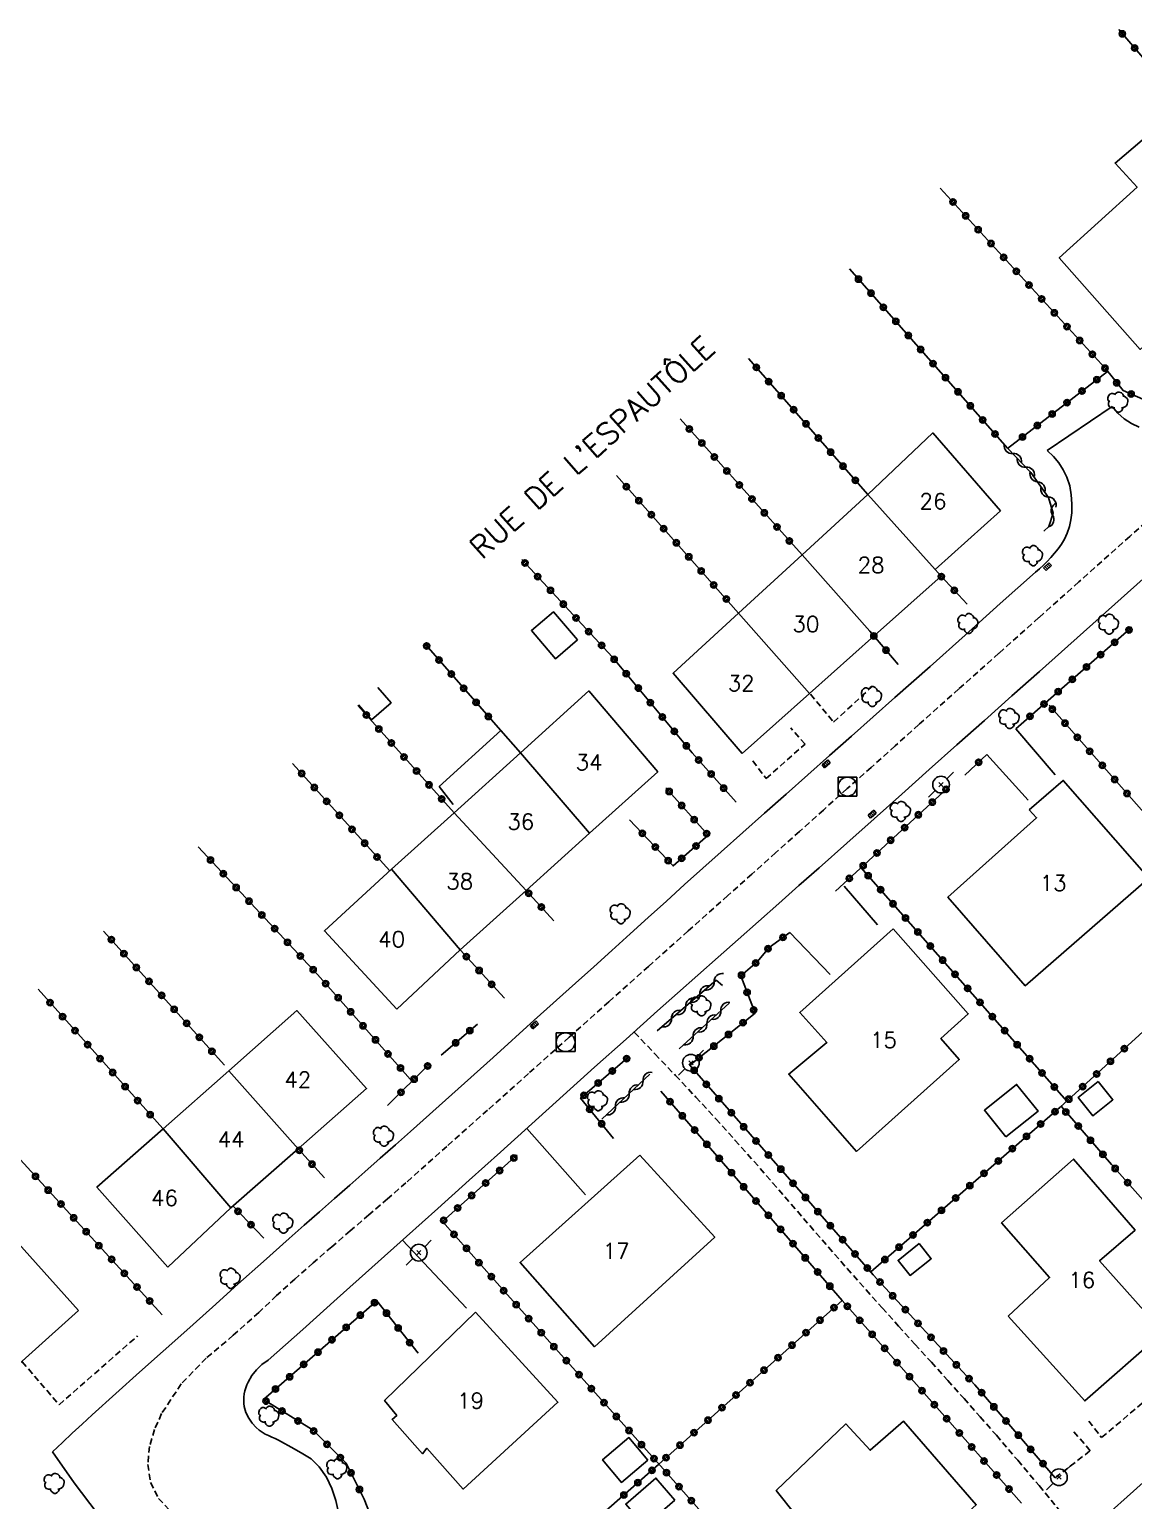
# Model space of a CAD drawing. Header units: millimetres. Extents: x 146000 to 146945, y 144000 to 145000.
# Drawn here: x 146279.5 to 146367.7, y 144225.8 to 144343.3 of the extents above; entities that cross this region are included whole.
import ezdxf
from ezdxf.enums import TextEntityAlignment as Align

# ---------------------------------------------------------------- set-up
doc = ezdxf.new("R2010")
doc.units = ezdxf.units.MM
doc.linetypes.add('DASHED', pattern=[0.75, 0.5, -0.25])
doc.layers.get('0').update_dxf_attribs({"linetype": 'CONTINUOUS'})
for name, color, linetype in [('W0001', 6, 'DASHED'), ('W0008', 7, 'CONTINUOUS'), ('W0014', 7, 'CONTINUOUS'), ('W0017', 7, 'CONTINUOUS'), ('W0070', 7, 'DASHED'), ('W0101', 7, 'CONTINUOUS'), ('W0104', 1, 'CONTINUOUS'), ('W0112', 1, 'DASHED'), ('W0300', 7, 'CONTINUOUS'), ('W0310', 3, 'CONTINUOUS'), ('W0323', 7, 'CONTINUOUS'), ('W0401', 7, 'CONTINUOUS'), ('W0420', 7, 'CONTINUOUS'), ('W0473', 7, 'CONTINUOUS'), ('W0989', 7, 'CONTINUOUS'), ('W0991', 7, 'CONTINUOUS'), ('W1102', 7, 'CONTINUOUS')]:
    doc.layers.add(name, color=color, linetype=linetype)
doc.styles.get("Standard").update_dxf_attribs({"font": 'romans.shx', "width": 0.85})

# ---------------------------------------------------------------- blocks, each defined once
blk = doc.blocks.new('T300')
for p, q in [((-0.8, 0.51), (-0.86, 0.34)), ((-0.86, 0.34), (-0.86, 0.17)), ((-0.86, 0.17), (-0.74, 0.06)), ((-0.69, 0.63), (-0.8, 0.51)), ((-0.8, -0.06), (-0.74, 0.06)), ((-0.74, 0.06), (-0.69, 0.11)), ((-0.57, 0.69), (-0.69, 0.63)), ((-0.46, 0.69), (-0.57, 0.69)), ((-0.29, 0.63), (-0.46, 0.69)), ((-0.29, 0.63), (-0.17, 0.74)), ((-0.23, 0.57), (-0.29, 0.63)), ((-0.17, 0.74), (-0.06, 0.8)), ((-0.06, 0.8), (0.06, 0.8)), ((0.06, 0.8), (0.23, 0.74)), ((0.23, 0.74), (0.34, 0.63)), ((0.34, 0.63), (0.4, 0.51)), ((0.46, 0.46), (0.34, 0.46)), ((0.4, 0.51), (0.4, 0.46)), ((0.57, 0.4), (0.46, 0.46)), ((0.57, 0.4), (0.69, 0.29)), ((0.69, 0.29), (0.74, 0.17)), ((0.74, 0.06), (0.69, -0.17)), ((0.74, 0.17), (0.74, 0.06)), ((-0.8, -0.17), (-0.8, -0.06)), ((-0.8, -0.23), (-0.8, -0.17)), ((-0.74, -0.34), (-0.8, -0.23)), ((-0.69, -0.4), (-0.74, -0.34)), ((-0.51, -0.46), (-0.69, -0.4)), ((-0.4, -0.46), (-0.51, -0.46)), ((-0.4, -0.46), (-0.34, -0.46)), ((-0.34, -0.46), (-0.34, -0.4)), ((-0.34, -0.51), (-0.34, -0.46)), ((-0.29, -0.63), (-0.34, -0.51)), ((-0.17, -0.74), (-0.29, -0.63)), ((-0.06, -0.8), (-0.17, -0.74)), ((0.06, -0.8), (-0.06, -0.8)), ((0.17, -0.74), (0.06, -0.8)), ((0.23, -0.69), (0.17, -0.74)), ((0.29, -0.46), (0.23, -0.46)), ((0.29, -0.63), (0.23, -0.69)), ((0.46, -0.4), (0.29, -0.46)), ((0.34, -0.51), (0.29, -0.63)), ((0.34, -0.51), (0.34, -0.46)), ((0.57, -0.34), (0.46, -0.4)), ((0.63, -0.29), (0.57, -0.34)), ((0.69, -0.17), (0.63, -0.29))]:
    blk.add_line(p, q)
blk = doc.blocks.new('T473')
for p, q in [((-0.166667, 0.166667), (0.166667, -0.166667)), ((-0.166667, -0.166667), (0.166667, 0.166667)), ((0.500001, 0.500001), (1.000002, 1.000002)), ((-1.000002, -1.000002), (-0.500001, -0.500001))]:
    blk.add_line(p, q)
blk.add_ellipse((0, 0), major_axis=(0.471405, 0.471405), ratio=1, start_param=5.4977871438, end_param=11.780972451)
blk = doc.blocks.new('T401')
for p, q in [((-0.3, 0.3), (0, 0.3)), ((-0.3, -0.25), (-0.3, 0.3)), ((-0.3, 0.15), (0, 0.15)), ((-0.3, 0), (0, 0)), ((0, 0.3), (0, -0.25)), ((-0.3, -0.15), (0, -0.15)), ((-0.3, -0.25), (-0.3, -0.3)), ((-0.3, -0.3), (0, -0.3)), ((0, -0.3), (0, -0.25))]:
    blk.add_line(p, q)
blk = doc.blocks.new('T420')
for p, q in [((0.75, 0.75), (-0.75, 0.75)), ((-0.75, 0.75), (-0.75, -0.75)), ((0.75, 0.75), (0.75, -0.75)), ((0.75, -0.75), (-0.75, -0.75))]:
    blk.add_line(p, q)
blk.add_ellipse((0, 0), major_axis=(-0.53, 0.53), ratio=1, start_param=3.926991, end_param=10.210176)
blk = doc.blocks.new('t323o')
at = {"color": 0, "linetype": 'Continuous'}
for radius in [0.25, 0.15]:
    blk.add_circle((0, 0), radius, dxfattribs=at)
blk = doc.blocks.new('t310o')
at = {"color": 0, "linetype": 'Continuous'}
for centre, start, end in [((-0.5, 0.38), 216.8699, 323.1304), ((0.5, -0.37), 36.8699, 143.1303)]:
    blk.add_arc(centre, 0.625, start, end, dxfattribs=at)

msp = doc.modelspace()

# ---------------------------------------------------------------- linework, layer by layer
at = {"layer": 'W0001'}
msp.add_lwpolyline([(146371.48, 144306.46), (146367.39, 144302.83), (146363.3, 144299.19), (146360.11, 144296.34), (146356.92, 144293.49), (146353.72, 144290.65), (146350.53, 144287.8), (146348.63, 144286.09), (146346.72, 144284.38), (146344.81, 144282.68), (146342.9, 144280.97), (146341, 144279.26), (146339.09, 144277.56), (146337.18, 144275.85), (146335.28, 144274.14), (146332.11, 144271.31), (146328.94, 144268.48), (146325.77, 144265.65), (146322.6, 144262.82), (146319.34, 144259.91), (146316.08, 144257), (146312.82, 144254.1), (146309.55, 144251.2), (146308.08, 144249.91), (146306.59, 144248.63), (146305.11, 144247.35), (146303.62, 144246.08), (146302.14, 144244.79), (146300.67, 144243.5), (146299.22, 144242.18), (146297.79, 144240.83), (146295.75, 144239.01), (146293.6, 144237.18), (146291.6, 144235.13), (146290.03, 144232.75), (146289.47, 144231.48), (146289.07, 144230.13), (146288.93, 144228.69), (146289.15, 144227.25), (146289.79, 144225.98), (146290.77, 144224.94)], dxfattribs=at)
at = {"layer": 'W0008'}
for points in [[(146304.16, 144224.85), (146303.96, 144225.82), (146303.64, 144226.77), (146303.21, 144227.67), (146302.63, 144228.5), (146301.97, 144229.13), (146301.19, 144229.63), (146300.39, 144230.06), (146299.61, 144230.49), (146299.36, 144230.63), (146299.1, 144230.76), (146298.84, 144230.88), (146298.58, 144231), (146298.32, 144231.12), (146298.06, 144231.27), (146297.82, 144231.43), (146297.6, 144231.63), (146297.27, 144231.99), (146296.99, 144232.39), (146296.77, 144232.83), (146296.64, 144233.31), (146296.6, 144233.56), (146296.59, 144233.81), (146296.6, 144234.07), (146296.64, 144234.32), (146296.69, 144234.56), (146296.76, 144234.8), (146296.85, 144235.04), (146296.95, 144235.27), (146297.25, 144235.79), (146297.62, 144236.26), (146298.05, 144236.67), (146298.54, 144237.01)], [(146281.33, 144229.71), (146283.06, 144227.22), (146284.88, 144224.79)]]:
    msp.add_lwpolyline(points, dxfattribs=at)
at = {"layer": 'W0014'}
for points in [[(146365.98, 144313.2), (146360.79, 144309.68)], [(146368.12, 144311.55), (146367.51, 144311.85), (146366.94, 144312.23), (146366.42, 144312.68), (146365.98, 144313.2)], [(146360.79, 144309.68), (146361.28, 144309.22), (146361.7, 144308.71), (146362.07, 144308.15), (146362.35, 144307.55), (146362.58, 144306.86), (146362.71, 144306.15), (146362.76, 144305.43), (146362.74, 144304.71), (146362.68, 144304.16), (146362.56, 144303.62), (146362.38, 144303.1), (146362.16, 144302.6), (146361.93, 144302.2), (146361.66, 144301.83), (146361.37, 144301.48), (146361.07, 144301.14), (146360.78, 144300.83), (146360.48, 144300.53), (146360.16, 144300.24), (146359.84, 144299.96)], [(146298.54, 144237.01), (146301.31, 144239.48), (146304.07, 144241.95), (146306.83, 144244.42), (146309.59, 144246.89), (146312.1, 144249.14), (146314.6, 144251.4), (146317.11, 144253.65), (146319.62, 144255.91), (146322.12, 144258.16), (146324.63, 144260.42), (146327.14, 144262.67), (146329.65, 144264.92), (146331.26, 144266.35), (146332.87, 144267.78), (146334.49, 144269.21), (146336.1, 144270.64), (146337.72, 144272.07), (146339.34, 144273.5), (146340.95, 144274.93), (146342.56, 144276.36), (146344.77, 144278.32), (146346.97, 144280.28), (146349.17, 144282.24), (146351.36, 144284.2), (146353.56, 144286.17), (146355.76, 144288.13), (146357.96, 144290.09), (146360.16, 144292.05), (146366.68, 144297.87), (146373.21, 144303.69)], [(146359.84, 144299.96), (146357.03, 144297.46), (146354.23, 144294.95), (146351.42, 144292.45), (146348.61, 144289.95), (146346.88, 144288.41), (146345.14, 144286.87), (146343.4, 144285.33), (146341.67, 144283.79), (146339.93, 144282.25), (146338.19, 144280.72), (146336.46, 144279.17), (146334.73, 144277.63), (146333.27, 144276.32), (146331.82, 144275.01), (146330.36, 144273.7), (146328.91, 144272.39), (146327.46, 144271.08), (146326.01, 144269.76), (146324.56, 144268.45), (146323.1, 144267.14), (146319.81, 144264.18), (146316.52, 144261.21), (146313.22, 144258.25), (146309.92, 144255.3), (146308.71, 144254.22), (146307.5, 144253.15), (146306.28, 144252.08), (146305.07, 144251.01), (146303.85, 144249.95), (146302.64, 144248.88), (146301.43, 144247.81), (146300.22, 144246.73), (146298.17, 144244.91), (146296.13, 144243.08), (146294.09, 144241.25), (146292.05, 144239.42), (146290.16, 144237.73), (146288.26, 144236.05), (146286.37, 144234.35), (146284.49, 144232.65), (146283.7, 144231.92), (146282.9, 144231.19), (146282.12, 144230.45), (146281.33, 144229.71)], [(146434.15, 144285.89), (146432.04, 144284.03), (146429.93, 144282.17), (146427.82, 144280.31), (146425.71, 144278.45), (146422.01, 144275.18), (146418.3, 144271.92), (146414.6, 144268.65), (146410.91, 144265.36), (146409.01, 144263.66), (146407.13, 144261.96), (146405.25, 144260.26), (146403.37, 144258.55), (146401.49, 144256.84), (146399.6, 144255.13), (146397.72, 144253.43), (146395.83, 144251.73), (146388.68, 144245.31), (146381.52, 144238.91), (146374.34, 144232.51), (146367.17, 144226.11), (146364.67, 144223.88)]]:
    msp.add_lwpolyline(points, dxfattribs=at)
at = {"layer": 'W0017'}
for points in [[(146358.27, 144287.47), (146361.41, 144283.79)], [(146359.25, 144281.76), (146355.96, 144285.42)], [(146347.23, 144271.79), (146344.56, 144274.88)], [(146340.21, 144271.2), (146343.45, 144267.82)], [(146323.9, 144250.23), (146319.2, 144255.52)], [(146314.39, 144241.17), (146309.28, 144246.61)]]:
    msp.add_lwpolyline(points, dxfattribs=at)
at = {"layer": 'W0070'}
msp.add_lwpolyline([(146327.8, 144263.2), (146329.45, 144261.49), (146331.09, 144259.77), (146332.71, 144258.04), (146334.32, 144256.29), (146335.84, 144254.6), (146337.35, 144252.91), (146338.85, 144251.2), (146340.33, 144249.48), (146341.82, 144247.77), (146343.31, 144246.05), (146344.8, 144244.34), (146346.31, 144242.64), (146347.6, 144241.19), (146348.91, 144239.74), (146350.22, 144238.29), (146351.53, 144236.85), (146352.84, 144235.4), (146354.14, 144233.95), (146355.43, 144232.49), (146356.72, 144231.02), (146358.43, 144229.02), (146360.13, 144227), (146361.81, 144224.97)], dxfattribs=at)
at = {"layer": 'W0101'}
for points in [[(146371.96, 144322.18), (146376.62, 144326.68), (146369.09, 144335.09), (146366.21, 144332.66), (146367.96, 144330.72), (146361.74, 144325.09), (146368.22, 144317.77), (146372.43, 144321.57)], [(146359.35, 144280.98), (146362.07, 144283.33), (146368.9, 144275.54), (146359.03, 144266.93), (146352.85, 144274.01), (146359.93, 144280.36)], [(146348.47, 144271.49), (146341.02, 144264.8), (146343.19, 144262.4), (146340.13, 144259.88), (146345.55, 144253.7), (146353.75, 144261.03), (146352.29, 144262.73), (146354.47, 144264.7)], [(146328.23, 144253.41), (146318.67, 144244.83), (146324.62, 144238.1), (146334.23, 144246.86)], [(146357.67, 144240.55), (146363.78, 144233.76), (146370.05, 144239.27), (146364.97, 144244.97), (146367.8, 144247.42), (146362.89, 144253.08), (146357.14, 144248), (146360.97, 144243.62)], [(146283.4, 144240.98), (146275.6, 144249.68), (146268.17, 144243.02), (146275.97, 144234.32)], [(146315.1, 144240.85), (146321.7, 144233.66), (146314.13, 144226.72), (146311.23, 144229.99), (146310.87, 144229.55), (146308.45, 144232.28), (146308.82, 144232.61), (146307.85, 144233.79)], [(146340.69, 144224.64), (146340.26, 144224.2), (146346.18, 144217.46), (146355.12, 144225.47), (146349.3, 144232.16), (146346.63, 144229.82), (146344.7, 144231.93), (146339.13, 144226.61)]]:
    msp.add_lwpolyline(points, close=True, dxfattribs=at)
for points in [[(146357.05, 144304.86), (146351.64, 144311.1), (146346.46, 144306.18)], [(146346.46, 144306.18), (146341.2, 144301.36)], [(146357.05, 144304.86), (146351.83, 144300.18)], [(146341.2, 144301.36), (146336.13, 144296.71)], [(146346.98, 144294.91), (146352.3, 144299.65), (146351.83, 144300.18)], [(146336.13, 144296.71), (146330.89, 144291.9), (146336.42, 144285.48)], [(146341.8, 144290.29), (146346.98, 144294.91)], [(146329.68, 144284.02), (146324.16, 144290.48), (146318.7, 144285.53)], [(146336.42, 144285.48), (146341.8, 144290.29)], [(146318.7, 144285.53), (146313.4, 144280.75)], [(146324.22, 144279.11), (146329.68, 144284.02)], [(146313.4, 144280.75), (146308.41, 144276.24)], [(146319.15, 144274.55), (146324.22, 144279.11)], [(146308.41, 144276.24), (146303.04, 144271.31), (146308.83, 144265.06)], [(146313.88, 144269.81), (146319.15, 144274.55)], [(146308.83, 144265.06), (146313.88, 144269.81)], [(146300.94, 144253.91), (146306.41, 144258.72), (146300.83, 144264.95), (146295.41, 144260.13)], [(146295.41, 144260.13), (146290.17, 144255.51)], [(146290.17, 144255.51), (146284.86, 144250.85), (146290.54, 144244.45)], [(146295.56, 144249.18), (146300.94, 144253.91)], [(146290.54, 144244.45), (146295.56, 144249.18)]]:
    msp.add_lwpolyline(points, dxfattribs=at)
at = {"layer": 'W0104'}
for points in [[(146323.25, 144294.56), (146321.33, 144296.81), (146319.58, 144295.31), (146321.5, 144293.06)], [(146364.85, 144259.29), (146363.25, 144258), (146364.43, 144256.54), (146366.03, 144257.83)], [(146357.48, 144254.85), (146355.76, 144256.99), (146358.33, 144259.05), (146360.05, 144256.91)], [(146350.56, 144246.34), (146348.87, 144244.99), (146349.83, 144243.79), (146351.52, 144245.13)], [(146328.88, 144229.04), (146326.77, 144227.26), (146325.26, 144229.06), (146327.36, 144230.84), (146328.88, 144229.04)], [(146331.04, 144225.84), (146329.52, 144227.6), (146327.11, 144225.52), (146328.64, 144223.76)]]:
    msp.add_lwpolyline(points, close=True, dxfattribs=at)
for points in [[(146306.8, 144288.18), (146308.36, 144289.54), (146307.3, 144290.75)], [(146305.76, 144289.38), (146306.8, 144288.18)], [(146317.14, 144287.32), (146312.21, 144282.86)], [(146317.14, 144287.32), (146318.7, 144285.53)], [(146312.21, 144282.86), (146313.33, 144281.41)]]:
    msp.add_lwpolyline(points, dxfattribs=at)
at = {"layer": 'W0112'}
for points in [[(146341.88, 144290.22), (146343.72, 144288), (146346.74, 144290.78)], [(146337.26, 144284.9), (146338.32, 144283.49), (146341.44, 144286.24), (146340.29, 144287.53)], [(146281.84, 144233.46), (146288.12, 144238.96)], [(146364.1, 144232.16), (146365.13, 144230.84), (146372.11, 144236.74), (146370.78, 144238.29)], [(146278.9, 144236.89), (146281.84, 144233.46)], [(146361.43, 144227.63), (146364.22, 144229.79), (146362.81, 144231.43)]]:
    msp.add_lwpolyline(points, dxfattribs=at)
at = {"layer": 'W0310'}
for points in [[(146357.62, 144309.88), (146359.48, 144307.93), (146360.89, 144305.95), (146361.26, 144304.69), (146360.9, 144303.63), (146360.52, 144303.25)], [(146334.34, 144267.39), (146329.62, 144263.33)], [(146334.83, 144266.95), (146334.34, 144267.39)], [(146335.38, 144265.55), (146331.38, 144261.89)], [(146329.05, 144259.86), (146325.19, 144256.28)]]:
    msp.add_lwpolyline(points, dxfattribs=at)
at = {"layer": 'W0323'}
for points in [[(146366.5, 144343.32), (146383.46, 144323.55), (146387.89, 144327.45)], [(146378.41, 144318.96), (146373.04, 144314.36), (146370.86, 144313.37), (146369.15, 144313.48), (146366.84, 144314.48), (146365.4, 144316.27), (146352.23, 144330.65)], [(146357.62, 144309.88), (146344.98, 144324.21)], [(146346.45, 144306.18), (146336.92, 144317.05)], [(146357.62, 144309.86), (146365.61, 144316.01)], [(146331.47, 144312.21), (146341.2, 144301.36)], [(146326.37, 144307.69), (146336.13, 144296.71)], [(146318.82, 144300.98), (146326.02, 144293.21), (146332.43, 144285.54), (146335.93, 144281.6)], [(146354.38, 144297.42), (146352.3, 144299.65)], [(146348.88, 144292.6), (146346.61, 144295.26)], [(146358.27, 144287.47), (146367.55, 144295.58)], [(146317.13, 144287.32), (146311.13, 144294.16)], [(146399.18, 144290.52), (146385.62, 144278.59), (146373.25, 144267.64), (146361.81, 144257.23), (146346.68, 144244.08)], [(146305.7, 144289.33), (146313.4, 144280.75)], [(146360.93, 144289.34), (146377.09, 144271.05)], [(146354.2, 144283.76), (146355.96, 144285.42)], [(146300.48, 144284.7), (146308.26, 144276.1)], [(146327.4, 144280.2), (146330.89, 144276.51), (146333.71, 144278.95), (146330.32, 144282.74)], [(146343.87, 144274.49), (146352.81, 144282.72)], [(146310.11, 144259.24), (146302.49, 144267.84), (146292.96, 144278.02)], [(146345.9, 144276.38), (146362.35, 144257.72)], [(146321.38, 144272.11), (146319.15, 144274.55)], [(146295.05, 144260.59), (146285.4, 144271.3)], [(146361.43, 144227.63), (146354.99, 144235.05), (146346.88, 144243.85), (146332.22, 144260.58), (146337.45, 144264.73), (146336.3, 144267.73), (146337.61, 144268.85), (146338.56, 144269.98), (146340.21, 144271.2)], [(146317.42, 144265.93), (146313.88, 144269.81)], [(146290.12, 144255.52), (146280.17, 144266.66)], [(146312.38, 144261.39), (146315.26, 144263.87)], [(146290.09, 144240.64), (146270.24, 144262.33)], [(146311.39, 144260.65), (146308.08, 144257.36)], [(146327.39, 144261.29), (146323.51, 144257.96), (146326.14, 144254.74)], [(146344.4, 144241.8), (146329.92, 144258.51)], [(146378.16, 144238.86), (146365.93, 144252.65), (146361.89, 144257.3)], [(146303.06, 144251.58), (146300.97, 144253.88)], [(146346.27, 144210.06), (146329.67, 144228.83), (146317.67, 144242.23), (146312.47, 144248.11), (146318.45, 144253.42)], [(146295.74, 144249.33), (146298.21, 144246.76)], [(146310.52, 144237.59), (146307.23, 144241.77), (146298.18, 144233.88), (146302.13, 144231.42), (146304.77, 144228.78), (146306.22, 144225.93), (146307, 144223.95), (146310.96, 144219.22), (146314.25, 144214.98), (146320.47, 144220.53), (146329.74, 144228.7), (146344.4, 144241.8), (146358.72, 144225.59)]]:
    msp.add_lwpolyline(points, dxfattribs=at)
at = {"layer": 'W1102'}
for points in [[(146351.83, 144300.18), (146346.46, 144306.18)], [(146341.2, 144301.36), (146346.61, 144295.26)], [(146336.13, 144296.71), (146341.8, 144290.29)], [(146318.7, 144285.53), (146324.22, 144279.11)], [(146319.15, 144274.55), (146313.4, 144280.75)], [(146313.88, 144269.81), (146308.41, 144276.24)], [(146300.94, 144253.91), (146295.41, 144260.13)], [(146295.56, 144249.18), (146290.17, 144255.51)]]:
    msp.add_lwpolyline(points, dxfattribs=at)

# ---------------------------------------------------------------- block references
at = {"layer": 'W0300'}
for p in [(146366.48, 144313.56), (146359.67, 144301.29), (146354.51, 144295.86), (146365.73, 144295.82), (146346.81, 144290.03), (146357.79, 144288.28), (146349.11, 144280.86), (146326.73, 144272.69), (146333.17, 144265.32), (146324.91, 144257.75), (146307.81, 144254.91), (146299.77, 144247.96), (146295.56, 144243.56), (146298.65, 144232.54), (146304.09, 144228.35), (146281.51, 144227.18)]:
    msp.add_blockref('T300', p, dxfattribs=at)
at = {"layer": 'W0310'}
for p, rotation in [((146358.03, 144309.45), 313.6203683455735), ((146359.07, 144308.36), 313.6203683455735), ((146360.01, 144307.19), 305.4662641057344), ((146360.88, 144305.97), 305.4662641057344), ((146361.21, 144304.54), 251.5006377372121), ((146334.17, 144267.25), 220.7660089507468), ((146333.03, 144266.27), 220.7660089507468), ((146330.76, 144264.31), 220.7660089507468), ((146331.9, 144265.29), 220.7660089507468), ((146334.7, 144264.93), 222.4805808430314), ((146333.6, 144263.92), 222.4805808430314), ((146332.49, 144262.9), 222.4805808430314), ((146328.49, 144259.34), 222.7985848652184), ((146326.29, 144257.3), 222.7985848652184), ((146327.39, 144258.32), 222.7985848652184)]:
    msp.add_blockref('t310o', p, dxfattribs=dict(at, rotation=rotation))
at = {"layer": 'W0323'}
for p, rotation in [((146366.79, 144342.98), 310.6393989238765), ((146367.77, 144341.84), 310.6393989238765), ((146353.25, 144329.55), 132.4747687637829), ((146354.26, 144328.44), 132.4747687637829), ((146355.27, 144327.33), 132.4747687637829), ((146356.29, 144326.23), 132.4747687637829), ((146357.3, 144325.12), 132.4747687637829), ((146358.31, 144324.01), 132.4747687637829), ((146345.71, 144323.38), 131.4074100438317), ((146359.32, 144322.91), 132.4747687637829), ((146346.7, 144322.26), 131.4074100438317), ((146360.34, 144321.8), 132.4747687637829), ((146347.7, 144321.13), 131.4074100438317), ((146348.69, 144320.01), 131.4074100438317), ((146361.35, 144320.69), 132.4747687637829), ((146349.68, 144318.88), 131.4074100438317), ((146362.36, 144319.59), 132.4747687637829), ((146350.67, 144317.76), 131.4074100438317), ((146363.38, 144318.48), 132.4747687637829), ((146351.66, 144316.63), 131.4074100438317), ((146364.39, 144317.38), 132.4747687637829), ((146337.55, 144316.33), 131.2495753297626), ((146352.66, 144315.51), 131.4074100438317), ((146364.75, 144315.35), 37.60982422144694), ((146365.4, 144316.27), 132.4747687637829), ((146338.54, 144315.2), 131.2495753297626), ((146353.65, 144314.38), 131.4074100438317), ((146363.56, 144314.44), 37.60982422144694), ((146366.34, 144315.1), 128.8355256939682), ((146367.49, 144314.2), 156.5567102491283), ((146339.53, 144314.08), 131.2495753297626), ((146354.64, 144313.26), 131.4074100438317), ((146362.37, 144313.52), 37.60982422144694), ((146340.52, 144312.95), 131.2495753297626), ((146341.51, 144311.82), 131.2495753297626), ((146355.63, 144312.13), 131.4074100438317), ((146361.18, 144312.61), 37.60982422144694), ((146332.19, 144311.41), 311.8636116257583), ((146342.5, 144310.69), 131.2495753297626), ((146356.62, 144311.01), 131.4074100438317), ((146358.81, 144310.78), 37.60982422144694), ((146360, 144311.69), 37.60982422144694), ((146333.19, 144310.29), 311.8636116257583), ((146343.49, 144309.56), 131.2495753297626), ((146334.19, 144309.18), 311.8636116257583), ((146344.47, 144308.44), 131.2495753297626), ((146335.19, 144308.06), 311.8636116257583), ((146345.46, 144307.31), 131.2495753297626), ((146327.16, 144306.8), 311.635616390073), ((146336.19, 144306.94), 311.8636116257583), ((146328.16, 144305.68), 311.635616390073), ((146337.19, 144305.82), 311.8636116257583), ((146329.16, 144304.56), 311.635616390073), ((146338.19, 144304.71), 311.8636116257583), ((146339.19, 144303.59), 311.8636116257583), ((146330.15, 144303.44), 311.635616390073), ((146340.19, 144302.47), 311.8636116257583), ((146331.15, 144302.32), 311.635616390073), ((146319.06, 144300.71), 312.8515993977648), ((146332.15, 144301.2), 311.635616390073), ((146333.14, 144300.07), 311.635616390073), ((146320.08, 144299.62), 312.8515993977648), ((146334.14, 144298.95), 311.635616390073), ((146352.33, 144299.62), 132.9133302477475), ((146321.1, 144298.52), 312.8515993977648), ((146335.14, 144297.83), 311.635616390073), ((146353.36, 144298.52), 132.9133302477475), ((146322.12, 144297.42), 312.8515993977648), ((146323.14, 144296.32), 312.8515993977648), ((146367.31, 144295.36), 41.1129180163585), ((146324.16, 144295.22), 312.8515993977648), ((146346.93, 144294.88), 130.4057466682923), ((146366.18, 144294.37), 41.1129180163585), ((146311.2, 144294.08), 131.2532810624875), ((146325.18, 144294.12), 312.8515993977648), ((146326.19, 144293.01), 309.865800461684), ((146347.91, 144293.74), 130.4057466682923), ((146365.05, 144293.39), 41.1129180163585), ((146312.19, 144292.95), 131.2532810624875), ((146313.18, 144291.83), 131.2532810624875), ((146327.15, 144291.86), 309.865800461684), ((146363.92, 144292.4), 41.1129180163585), ((146314.17, 144290.7), 131.2532810624875), ((146328.11, 144290.71), 309.865800461684), ((146362.79, 144291.41), 41.1129180163585), ((146315.16, 144289.57), 131.2532810624875), ((146329.07, 144289.55), 309.865800461684), ((146361.66, 144290.43), 41.1129180163585), ((146306.39, 144288.56), 311.9078082671737), ((146316.14, 144288.44), 131.2532810624875), ((146330.04, 144288.4), 309.865800461684), ((146359.4, 144288.46), 41.1129180163585), ((146360.53, 144289.44), 41.1129180163585), ((146361.2, 144289.03), 311.4586644522578), ((146307.39, 144287.44), 311.9078082671737), ((146331, 144287.25), 309.865800461684), ((146362.2, 144287.91), 311.4586644522578), ((146308.39, 144286.33), 311.9078082671737), ((146331.96, 144286.1), 309.865800461684), ((146363.19, 144286.78), 311.4586644522578), ((146309.39, 144285.21), 311.9078082671737), ((146332.94, 144284.96), 311.6470791031319), ((146355.3, 144284.79), 43.29068589699442), ((146364.18, 144285.66), 311.4586644522578), ((146301.22, 144283.89), 312.1059485020409), ((146310.4, 144284.09), 311.9078082671737), ((146333.94, 144283.84), 311.6470791031319), ((146365.18, 144284.54), 311.4586644522578), ((146302.23, 144282.77), 312.1059485020409), ((146311.4, 144282.98), 311.9078082671737), ((146330.58, 144282.45), 131.7905879545075), ((146334.93, 144282.72), 311.6470791031319), ((146352.7, 144282.62), 42.63903741424892), ((146366.17, 144283.41), 311.4586644522578), ((146303.23, 144281.66), 312.1059485020409), ((146312.4, 144281.86), 311.9078082671737), ((146331.58, 144281.33), 131.7905879545075), ((146351.6, 144281.6), 42.63903741424892), ((146367.16, 144282.29), 311.4586644522578), ((146304.24, 144280.55), 312.1059485020409), ((146332.58, 144280.21), 131.7905879545075), ((146350.49, 144280.59), 42.63903741424892), ((146305.24, 144279.43), 312.1059485020409), ((146328.43, 144279.11), 313.4048739661631), ((146333.58, 144279.09), 131.7905879545075), ((146349.39, 144279.57), 42.63903741424892), ((146306.25, 144278.32), 312.1059485020409), ((146329.47, 144278.02), 313.4048739661631), ((146332.73, 144278.1), 40.84687512092749), ((146348.28, 144278.56), 42.63903741424892), ((146293.94, 144276.97), 133.1047238120914), ((146307.25, 144277.21), 312.1059485020409), ((146330.5, 144276.93), 313.4048739661631), ((146331.59, 144277.11), 40.84687512092749), ((146346.08, 144276.52), 42.63903741424892), ((146347.18, 144277.54), 42.63903741424892), ((146294.96, 144275.88), 133.1047238120914), ((146344.97, 144275.51), 42.63903741424892), ((146346.48, 144275.73), 311.40345009945), ((146295.99, 144274.78), 133.1047238120914), ((146319.36, 144274.32), 132.3540672958962), ((146347.47, 144274.6), 311.40345009945), ((146297.01, 144273.69), 133.1047238120914), ((146320.37, 144273.22), 132.3540672958962), ((146348.46, 144273.48), 311.40345009945), ((146298.04, 144272.59), 133.1047238120914), ((146349.46, 144272.35), 311.40345009945), ((146299.06, 144271.5), 133.1047238120914), ((146339.67, 144270.8), 36.39976601846371), ((146350.45, 144271.23), 311.40345009945), ((146286.02, 144270.62), 132.0074525320732), ((146287.02, 144269.5), 132.0074525320732), ((146300.09, 144270.4), 133.1047238120914), ((146338.48, 144269.89), 50.03124986139809), ((146351.44, 144270.1), 311.40345009945), ((146288.02, 144268.39), 132.0074525320732), ((146301.11, 144269.31), 133.1047238120914), ((146314.38, 144269.26), 132.3823663254115), ((146337.5, 144268.75), 40.57242300254181), ((146352.43, 144268.98), 311.40345009945), ((146289.03, 144267.28), 132.0074525320732), ((146302.14, 144268.21), 133.1047238120914), ((146315.4, 144268.15), 132.3823663254115), ((146336.36, 144267.78), 40.57242300254181), ((146353.42, 144267.85), 311.40345009945), ((146290.03, 144266.16), 132.0074525320732), ((146303.14, 144267.1), 131.5809425000423), ((146304.14, 144265.98), 131.5809425000423), ((146316.41, 144267.04), 132.3823663254115), ((146336.81, 144266.4), 110.9682078585151), ((146354.42, 144266.72), 311.40345009945), ((146281.12, 144265.59), 131.8042397599908), ((146291.04, 144265.05), 132.0074525320732), ((146305.13, 144264.85), 131.5809425000423), ((146337.34, 144265), 110.9682078585151), ((146355.41, 144265.6), 311.40345009945), ((146282.12, 144264.47), 131.8042397599908), ((146292.04, 144263.93), 132.0074525320732), ((146306.13, 144263.73), 131.5809425000423), ((146336.49, 144263.98), 38.46003672444172), ((146356.4, 144264.47), 311.40345009945), ((146283.12, 144263.35), 131.8042397599908), ((146293.04, 144262.82), 132.0074525320732), ((146307.12, 144262.61), 131.5809425000423), ((146314.66, 144263.35), 40.74545939489781), ((146335.32, 144263.04), 38.46003672444172), ((146357.39, 144263.35), 311.40345009945), ((146284.12, 144262.23), 131.8042397599908), ((146294.05, 144261.7), 132.0074525320732), ((146308.12, 144261.49), 131.5809425000423), ((146313.52, 144262.37), 40.74545939489781), ((146334.15, 144262.11), 38.46003672444172), ((146358.38, 144262.22), 311.40345009945), ((146366.95, 144261.91), 222.3098083691194), ((146285.12, 144261.11), 131.8042397599908), ((146309.12, 144260.37), 131.5809425000423), ((146311.28, 144260.53), 224.73940850013), ((146326.05, 144260.13), 220.5940085045297), ((146327.18, 144261.11), 220.5940085045297), ((146332.58, 144260.18), 131.2210481570027), ((146332.97, 144261.18), 38.46003672444172), ((146359.38, 144261.1), 311.40345009945), ((146365.84, 144260.9), 222.3098083691194), ((146286.12, 144260), 131.8042397599908), ((146310.21, 144259.47), 224.73940850013), ((146324.91, 144259.16), 220.5940085045297), ((146333.56, 144259.05), 131.2210481570027), ((146360.37, 144259.97), 311.40345009945), ((146364.73, 144259.89), 222.3098083691194), ((146287.12, 144258.88), 131.8042397599908), ((146288.12, 144257.76), 131.8042397599908), ((146309.15, 144258.42), 224.73940850013), ((146323.77, 144258.18), 220.5940085045297), ((146334.55, 144257.92), 131.2210481570027), ((146361.36, 144258.85), 311.40345009945), ((146362.51, 144257.87), 222.3098083691194), ((146363.62, 144258.88), 222.3098083691194), ((146289.12, 144256.64), 131.8042397599908), ((146324.24, 144257.06), 309.3873482701451), ((146330.65, 144257.67), 130.9214328552096), ((146335.54, 144256.79), 131.2210481570027), ((146361.4, 144256.87), 220.9947382689392), ((146362.27, 144256.85), 131.0240409773573), ((146325.19, 144255.9), 309.3873482701451), ((146331.63, 144256.54), 130.9214328552096), ((146332.61, 144255.4), 130.9214328552096), ((146336.53, 144255.66), 131.2210481570027), ((146360.26, 144255.89), 220.9947382689392), ((146363.26, 144255.72), 131.0240409773573), ((146333.59, 144254.27), 130.9214328552096), ((146337.52, 144254.53), 131.2210481570027), ((146359.13, 144254.9), 220.9947382689392), ((146364.24, 144254.59), 131.0240409773573), ((146301.04, 144253.79), 132.3438527961852), ((146318.17, 144253.17), 41.59783176616682), ((146334.58, 144253.14), 130.9214328552096), ((146338.51, 144253.41), 131.2210481570027), ((146358, 144253.92), 220.9947382689392), ((146365.23, 144253.46), 131.0240409773573), ((146302.05, 144252.68), 132.3438527961852), ((146317.04, 144252.17), 41.59783176616682), ((146335.56, 144252), 130.9214328552096), ((146339.5, 144252.28), 131.2210481570027), ((146355.74, 144251.95), 220.9947382689392), ((146356.87, 144252.93), 220.9947382689392), ((146366.21, 144252.33), 131.5643509226135), ((146279.96, 144251.71), 132.4663923801527), ((146315.92, 144251.17), 41.59783176616682), ((146336.54, 144250.87), 130.9214328552096), ((146340.48, 144251.15), 131.2210481570027), ((146354.6, 144250.97), 220.9947382689392), ((146367.21, 144251.21), 131.5643509226135), ((146280.97, 144250.6), 132.4663923801527), ((146281.99, 144249.49), 132.4663923801527), ((146314.8, 144250.18), 41.59783176616682), ((146337.52, 144249.73), 130.9214328552096), ((146341.47, 144250.02), 131.2210481570027), ((146353.47, 144249.98), 220.9947382689392), ((146283, 144248.39), 132.4663923801527), ((146296.13, 144248.92), 313.9539229146336), ((146313.68, 144249.18), 41.59783176616682), ((146338.51, 144248.6), 130.9214328552096), ((146342.46, 144248.89), 131.2210481570027), ((146352.34, 144249), 220.9947382689392), ((146284.01, 144247.28), 132.4663923801527), ((146297.17, 144247.84), 313.9539229146336), ((146312.56, 144248.19), 41.59783176616682), ((146339.49, 144247.47), 130.9214328552096), ((146343.45, 144247.76), 131.2210481570027), ((146351.21, 144248.01), 220.9947382689392), ((146285.02, 144246.17), 132.4663923801527), ((146313.39, 144247.07), 131.444925414367), ((146340.47, 144246.33), 130.9214328552096), ((146344.44, 144246.64), 131.2210481570027), ((146348.94, 144246.05), 220.9947382689392), ((146350.07, 144247.03), 220.9947382689392), ((146286.04, 144245.07), 132.4663923801527), ((146314.39, 144245.95), 131.444925414367), ((146315.38, 144244.82), 131.444925414367), ((146341.45, 144245.2), 130.9214328552096), ((146345.43, 144245.51), 131.2210481570027), ((146347.81, 144245.06), 220.9947382689392), ((146287.05, 144243.96), 132.4663923801527), ((146316.37, 144243.7), 131.444925414367), ((146342.44, 144244.07), 130.9214328552096), ((146346.41, 144244.38), 131.2210481570027), ((146288.06, 144242.86), 132.4663923801527), ((146317.36, 144242.57), 131.444925414367), ((146343.42, 144242.93), 130.9214328552096), ((146347.42, 144243.26), 132.688807826699), ((146289.08, 144241.75), 132.4663923801527), ((146307.04, 144241.61), 221.0745545182399), ((146318.36, 144241.46), 131.8508922784494), ((146344.82, 144241.33), 311.4612888760013), ((146348.44, 144242.16), 132.688807826699), ((146305.91, 144240.62), 221.0745545182399), ((146308, 144240.78), 128.2661330889128), ((146319.36, 144240.34), 131.8508922784494), ((146342.63, 144240.22), 41.77512963239469), ((146343.75, 144241.22), 41.77512963239469), ((146345.81, 144240.21), 311.4612888760013), ((146349.45, 144241.06), 132.688807826699), ((146304.78, 144239.64), 221.0745545182399), ((146308.93, 144239.6), 128.2661330889128), ((146320.36, 144239.22), 131.8508922784494), ((146341.51, 144239.22), 41.77512963239469), ((146346.8, 144239.08), 311.4612888760013), ((146350.47, 144239.96), 132.688807826699), ((146303.65, 144238.65), 221.0745545182399), ((146309.86, 144238.42), 128.2661330889128), ((146321.37, 144238.1), 131.8508922784494), ((146340.4, 144238.22), 41.77512963239469), ((146347.8, 144237.96), 311.4612888760013), ((146351.49, 144238.85), 132.688807826699), ((146352.5, 144237.75), 132.688807826699), ((146301.39, 144236.68), 221.0745545182399), ((146302.52, 144237.66), 221.0745545182399), ((146322.37, 144236.99), 131.8508922784494), ((146339.28, 144237.22), 41.77512963239469), ((146348.79, 144236.83), 311.4612888760013), ((146353.52, 144236.65), 132.688807826699), ((146300.26, 144235.69), 221.0745545182399), ((146323.37, 144235.87), 131.8508922784494), ((146338.16, 144236.22), 41.77512963239469), ((146349.78, 144235.71), 311.4612888760013), ((146354.54, 144235.55), 132.688807826699), ((146299.13, 144234.71), 221.0745545182399), ((146324.37, 144234.75), 131.8508922784494), ((146335.92, 144234.23), 41.77512963239469), ((146337.04, 144235.22), 41.77512963239469), ((146350.78, 144234.58), 311.4612888760013), ((146355.54, 144234.43), 130.9331746894114), ((146298.38, 144233.75), 328.1145449885652), ((146325.37, 144233.63), 131.8508922784494), ((146334.8, 144233.23), 41.77512963239469), ((146351.77, 144233.46), 311.4612888760013), ((146356.52, 144233.29), 130.9331746894114), ((146299.66, 144232.96), 328.1145449885652), ((146300.93, 144232.17), 328.1145449885652), ((146326.37, 144232.52), 131.8508922784494), ((146333.68, 144232.23), 41.77512963239469), ((146352.76, 144232.34), 311.4612888760013), ((146357.5, 144232.16), 130.9331746894114), ((146302.19, 144231.36), 314.9240253414982), ((146327.37, 144231.4), 131.8508922784494), ((146332.57, 144231.23), 41.77512963239469), ((146353.76, 144231.21), 311.4612888760013), ((146358.48, 144231.03), 130.9331746894114), ((146303.25, 144230.3), 314.9240253414982), ((146328.37, 144230.28), 131.8508922784494), ((146331.45, 144230.23), 41.77512963239469), ((146354.75, 144230.09), 311.4612888760013), ((146359.47, 144229.89), 130.9331746894114), ((146304.31, 144229.24), 314.9240253414982), ((146329.37, 144229.16), 131.8508922784494), ((146330.33, 144229.23), 41.77512963239469), ((146355.74, 144228.96), 311.4612888760013), ((146360.45, 144228.76), 130.9331746894114), ((146305.16, 144228.02), 297.0781100657558), ((146328.08, 144227.24), 41.39606876878354), ((146329.21, 144228.23), 41.39606876878354), ((146330.37, 144228.04), 131.4863205466897), ((146356.74, 144227.84), 311.4612888760013), ((146305.84, 144226.69), 297.0781100657558), ((146326.96, 144226.25), 41.39606876878354), ((146331.36, 144226.92), 131.4863205466897), ((146357.73, 144226.72), 311.4612888760013), ((146332.35, 144225.8), 131.4863205466897)]:
    msp.add_blockref('t323o', p, dxfattribs=dict(at, rotation=rotation))
at = {"layer": 'W0401'}
for p, rotation in [((146360.7, 144300.52), 134.7293782287941), ((146343.02, 144284.77), 131.4921144490182), ((146346.9, 144280.53), 311.7154700589285), ((146319.72, 144263.92), 132.0385978845109)]:
    msp.add_blockref('T401', p, dxfattribs=dict(at, rotation=rotation))
at = {"layer": 'W0420'}
for p in [(146344.83, 144282.84), (146322.31, 144262.42)]:
    msp.add_blockref('T420', p, dxfattribs=at)
at = {"layer": 'W0473'}
for p in [(146352.3, 144283), (146332.32, 144260.78), (146310.58, 144245.61), (146361.72, 144227.67)]:
    msp.add_blockref('T473', p, dxfattribs=at)

# ---------------------------------------------------------------- texts
at = {"layer": 'W0989'}
msp.add_text("RUE DE L'ESPAUTÔLE", height=1.75, rotation=41.7663, dxfattribs=at).set_placement((146315.63, 144300.93))
at = {"layer": 'W0991'}
for s, p in [('26', (146351.66, 144305.64)), ('28', (146346.71, 144300.54)), ('30', (146341.51, 144295.82)), ('32', (146336.34, 144291.1)), ('34', (146324.18, 144284.79)), ('36', (146318.73, 144280.04)), ('38', (146313.85, 144275.28)), ('13', (146361.26, 144275.13)), ('40', (146308.41, 144270.65)), ('15', (146347.7, 144262.6)), ('42', (146300.91, 144259.43)), ('44', (146295.59, 144254.66)), ('46', (146290.26, 144249.98)), ('17', (146326.35, 144245.75)), ('16', (146363.55, 144243.42)), ('19', (146314.72, 144233.78))]:
    msp.add_text(s, height=1.25, dxfattribs=at).set_placement(p, align=Align.MIDDLE_CENTER)

doc.saveas('drawing.dxf')
